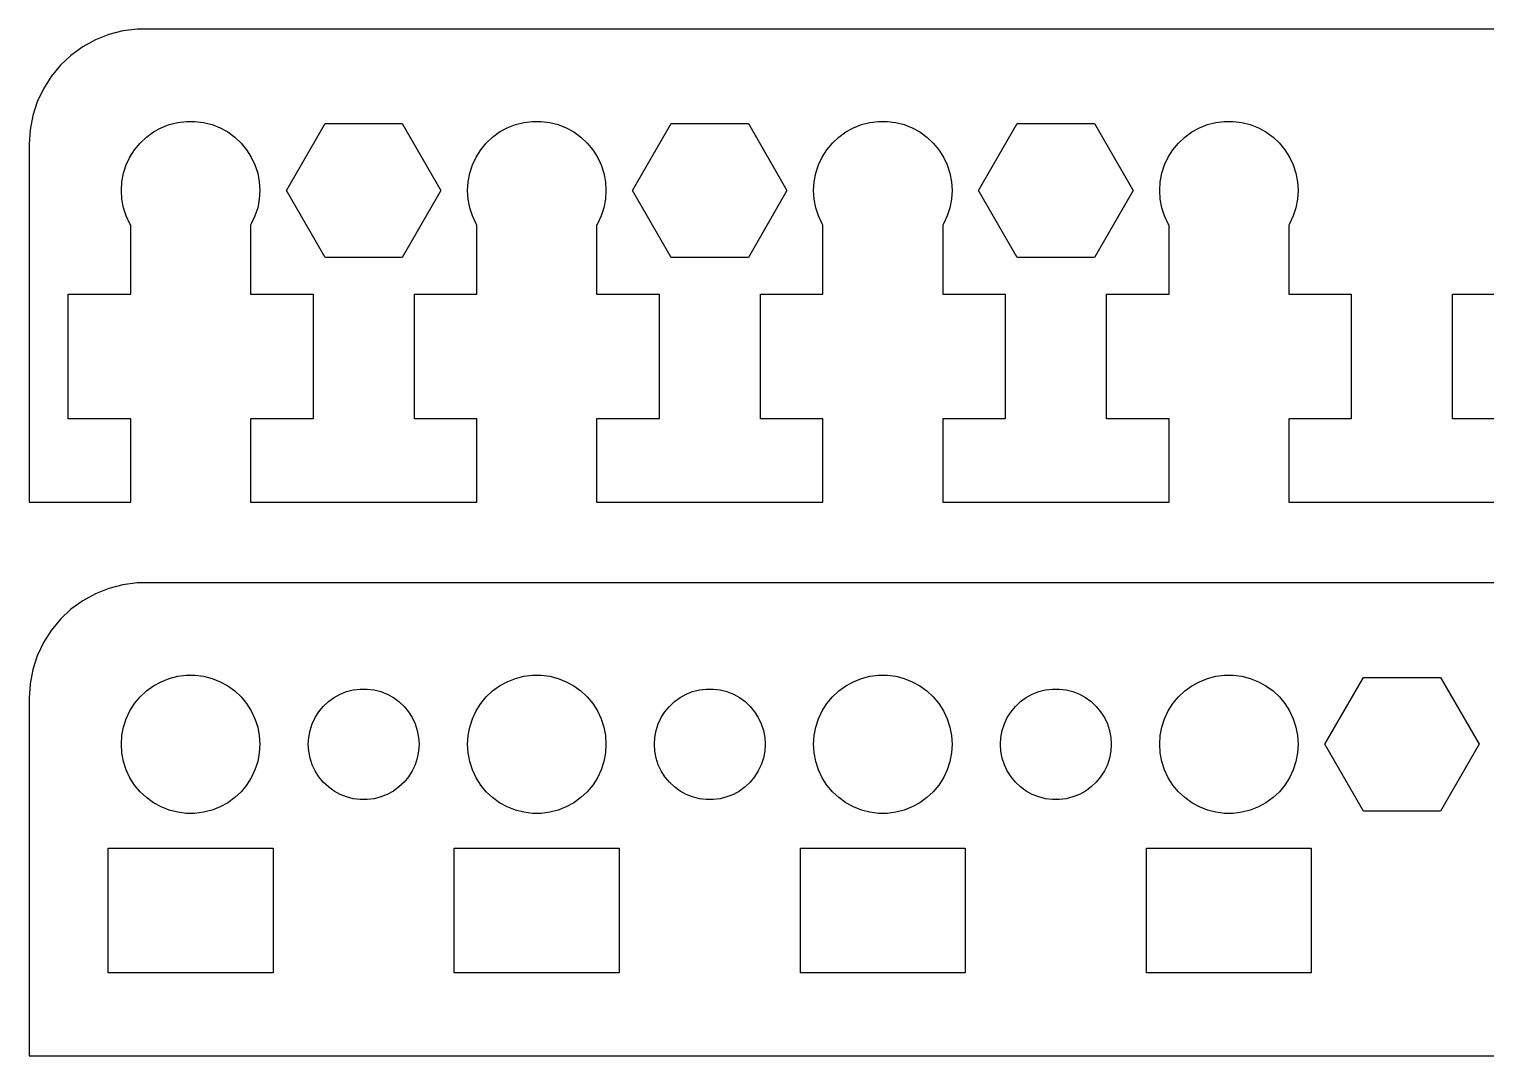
# Model space of a CAD drawing. Header units: metres. Extents: x -67 to 67, y 0 to 92.
# Drawn here: x -67 to -3.9, y 0 to 44.5 of the extents above; entities that cross this region are included whole.
import ezdxf

# ---------------------------------------------------------------- set-up
doc = ezdxf.new("R2010")
doc.units = ezdxf.units.M

msp = doc.modelspace()

# ---------------------------------------------------------------- linework, layer by layer
for p, q in [((-63.5451, 44.2553), (-64.1289, 44.0241)), ((-62.9369, 44.4114), (-63.5451, 44.2553)), ((-62.3139, 44.4901), (-62.9369, 44.4114)), ((62.3139, 44.4901), (-62.3139, 44.4901)), ((-64.6791, 43.7216), (-65.1871, 43.3526)), ((-64.1289, 44.0241), (-64.6791, 43.7216)), ((-65.1871, 43.3526), (-65.6448, 42.9227)), ((-66.0451, 42.4389), (-66.3815, 41.9088)), ((-65.6448, 42.9227), (-66.0451, 42.4389)), ((-66.3815, 41.9088), (-66.6489, 41.3406)), ((-66.6489, 41.3406), (-66.8429, 40.7434)), ((-66.8429, 40.7434), (-66.9606, 40.1267)), ((-60.927, 40.3532), (-60.5621, 40.4469)), ((-60.5621, 40.4469), (-60.1884, 40.4941)), ((-60.1884, 40.4941), (-59.8116, 40.4941)), ((-59.8116, 40.4941), (-59.4379, 40.4469)), ((-59.4379, 40.4469), (-59.0729, 40.3532)), ((-45.927, 40.3532), (-45.5621, 40.4469)), ((-45.5621, 40.4469), (-45.1884, 40.4941)), ((-45.1884, 40.4941), (-44.8116, 40.4941)), ((-44.8116, 40.4941), (-44.4379, 40.4469)), ((-44.4379, 40.4469), (-44.0729, 40.3532)), ((-30.927, 40.3532), (-30.5621, 40.4469)), ((-30.5621, 40.4469), (-30.1884, 40.4941)), ((-30.1884, 40.4941), (-29.8116, 40.4941)), ((-29.8116, 40.4941), (-29.4379, 40.4469)), ((-29.4379, 40.4469), (-29.0729, 40.3532)), ((-15.927, 40.3532), (-15.5621, 40.4469)), ((-15.5621, 40.4469), (-15.1884, 40.4941)), ((-15.1884, 40.4941), (-14.8116, 40.4941)), ((-14.8116, 40.4941), (-14.4379, 40.4469)), ((-14.4379, 40.4469), (-14.0729, 40.3532)), ((-66.9606, 40.1267), (-67, 39.5)), ((-62.1869, 39.5536), (-61.9123, 39.8115)), ((-61.9123, 39.8115), (-61.6075, 40.033)), ((-61.6075, 40.033), (-61.2773, 40.2145)), ((-61.2773, 40.2145), (-60.927, 40.3532)), ((-59.0729, 40.3532), (-58.7227, 40.2145)), ((-58.7227, 40.2145), (-58.3925, 40.033)), ((-58.3925, 40.033), (-58.0877, 39.8115)), ((-58.0877, 39.8115), (-57.8131, 39.5536)), ((-55.8466, 37.5), (-54.1733, 40.3982)), ((-54.1733, 40.3982), (-50.8267, 40.3982)), ((-50.8267, 40.3982), (-49.1534, 37.5)), ((-47.1869, 39.5536), (-46.9123, 39.8115)), ((-46.9123, 39.8115), (-46.6075, 40.033)), ((-46.6075, 40.033), (-46.2773, 40.2145)), ((-46.2773, 40.2145), (-45.927, 40.3532)), ((-44.0729, 40.3532), (-43.7227, 40.2145)), ((-43.7227, 40.2145), (-43.3925, 40.033)), ((-43.3925, 40.033), (-43.0877, 39.8115)), ((-43.0877, 39.8115), (-42.8131, 39.5536)), ((-40.8466, 37.5), (-39.1733, 40.3982)), ((-39.1733, 40.3982), (-35.8267, 40.3982)), ((-35.8267, 40.3982), (-34.1534, 37.5)), ((-32.1869, 39.5536), (-31.9123, 39.8115)), ((-31.9123, 39.8115), (-31.6075, 40.033)), ((-31.6075, 40.033), (-31.2773, 40.2145)), ((-31.2773, 40.2145), (-30.927, 40.3532)), ((-29.0729, 40.3532), (-28.7227, 40.2145)), ((-28.7227, 40.2145), (-28.3925, 40.033)), ((-28.3925, 40.033), (-28.0877, 39.8115)), ((-28.0877, 39.8115), (-27.8131, 39.5536)), ((-25.8466, 37.5), (-24.1733, 40.3982)), ((-24.1733, 40.3982), (-20.8267, 40.3982)), ((-20.8267, 40.3982), (-19.1534, 37.5)), ((-17.1869, 39.5536), (-16.9123, 39.8115)), ((-16.9123, 39.8115), (-16.6075, 40.033)), ((-16.6075, 40.033), (-16.2773, 40.2145)), ((-16.2773, 40.2145), (-15.927, 40.3532)), ((-14.0729, 40.3532), (-13.7227, 40.2145)), ((-13.7227, 40.2145), (-13.3925, 40.033)), ((-13.3925, 40.033), (-13.0877, 39.8115)), ((-13.0877, 39.8115), (-12.8131, 39.5536)), ((-67, 39.5), (-67, 24)), ((-62.6289, 38.9453), (-62.427, 39.2634)), ((-62.427, 39.2634), (-62.1869, 39.5536)), ((-57.8131, 39.5536), (-57.5729, 39.2634)), ((-57.5729, 39.2634), (-57.3711, 38.9453)), ((-47.6289, 38.9453), (-47.427, 39.2634)), ((-47.427, 39.2634), (-47.1869, 39.5536)), ((-42.8131, 39.5536), (-42.5729, 39.2634)), ((-42.5729, 39.2634), (-42.3711, 38.9453)), ((-32.6289, 38.9453), (-32.427, 39.2634)), ((-32.427, 39.2634), (-32.1869, 39.5536)), ((-27.8131, 39.5536), (-27.5729, 39.2634)), ((-27.5729, 39.2634), (-27.3711, 38.9453)), ((-17.6289, 38.9453), (-17.427, 39.2634)), ((-17.427, 39.2634), (-17.1869, 39.5536)), ((-12.8131, 39.5536), (-12.5729, 39.2634)), ((-12.5729, 39.2634), (-12.3711, 38.9453)), ((-62.9057, 38.2461), (-62.7893, 38.6044)), ((-62.7893, 38.6044), (-62.6289, 38.9453)), ((-57.3711, 38.9453), (-57.2107, 38.6044)), ((-57.2107, 38.6044), (-57.0942, 38.2461)), ((-47.9057, 38.2461), (-47.7893, 38.6044)), ((-47.7893, 38.6044), (-47.6289, 38.9453)), ((-42.3711, 38.9453), (-42.2107, 38.6044)), ((-42.2107, 38.6044), (-42.0942, 38.2461)), ((-32.9057, 38.2461), (-32.7893, 38.6044)), ((-32.7893, 38.6044), (-32.6289, 38.9453)), ((-27.3711, 38.9453), (-27.2107, 38.6044)), ((-27.2107, 38.6044), (-27.0942, 38.2461)), ((-17.9057, 38.2461), (-17.7893, 38.6044)), ((-17.7893, 38.6044), (-17.6289, 38.9453)), ((-12.3711, 38.9453), (-12.2107, 38.6044)), ((-12.2107, 38.6044), (-12.0942, 38.2461)), ((-62.9763, 37.876), (-62.9057, 38.2461)), ((-57.0942, 38.2461), (-57.0237, 37.876)), ((-47.9763, 37.876), (-47.9057, 38.2461)), ((-42.0942, 38.2461), (-42.0237, 37.876)), ((-32.9763, 37.876), (-32.9057, 38.2461)), ((-27.0942, 38.2461), (-27.0237, 37.876)), ((-17.9763, 37.876), (-17.9057, 38.2461)), ((-12.0942, 38.2461), (-12.0237, 37.876)), ((-63, 37.5), (-62.9763, 37.876)), ((-62.9763, 37.124), (-63, 37.5)), ((-57.0237, 37.876), (-57, 37.5)), ((-57, 37.5), (-57.0237, 37.124)), ((-54.1733, 34.6018), (-55.8466, 37.5)), ((-49.1534, 37.5), (-50.8267, 34.6018)), ((-48, 37.5), (-47.9763, 37.876)), ((-47.9763, 37.124), (-48, 37.5)), ((-42.0237, 37.876), (-42, 37.5)), ((-42, 37.5), (-42.0237, 37.124)), ((-39.1733, 34.6018), (-40.8466, 37.5)), ((-34.1534, 37.5), (-35.8267, 34.6018)), ((-33, 37.5), (-32.9763, 37.876)), ((-32.9763, 37.124), (-33, 37.5)), ((-27.0237, 37.876), (-27, 37.5)), ((-27, 37.5), (-27.0237, 37.124)), ((-24.1733, 34.6018), (-25.8466, 37.5)), ((-19.1534, 37.5), (-20.8267, 34.6018)), ((-18, 37.5), (-17.9763, 37.876)), ((-17.9763, 37.124), (-18, 37.5)), ((-12.0237, 37.876), (-12, 37.5)), ((-12, 37.5), (-12.0237, 37.124)), ((-62.9057, 36.7539), (-62.9763, 37.124)), ((-62.7893, 36.3956), (-62.9057, 36.7539)), ((-57.0942, 36.7539), (-57.2107, 36.3956)), ((-57.0237, 37.124), (-57.0942, 36.7539)), ((-47.9057, 36.7539), (-47.9763, 37.124)), ((-47.7893, 36.3956), (-47.9057, 36.7539)), ((-42.0942, 36.7539), (-42.2107, 36.3956)), ((-42.0237, 37.124), (-42.0942, 36.7539)), ((-32.9057, 36.7539), (-32.9763, 37.124)), ((-32.7893, 36.3956), (-32.9057, 36.7539)), ((-27.0942, 36.7539), (-27.2107, 36.3956)), ((-27.0237, 37.124), (-27.0942, 36.7539)), ((-17.9057, 36.7539), (-17.9763, 37.124)), ((-17.7893, 36.3956), (-17.9057, 36.7539)), ((-12.0942, 36.7539), (-12.2107, 36.3956)), ((-12.0237, 37.124), (-12.0942, 36.7539)), ((-62.6289, 36.0547), (-62.7893, 36.3956)), ((-62.5942, 36), (-62.6289, 36.0547)), ((-62.5942, 33), (-62.5942, 36)), ((-57.3711, 36.0547), (-57.4058, 36)), ((-57.4058, 36), (-57.4058, 33)), ((-57.2107, 36.3956), (-57.3711, 36.0547)), ((-47.6289, 36.0547), (-47.7893, 36.3956)), ((-47.5942, 36), (-47.6289, 36.0547)), ((-47.5942, 33), (-47.5942, 36)), ((-42.3711, 36.0547), (-42.4058, 36)), ((-42.4058, 36), (-42.4058, 33)), ((-42.2107, 36.3956), (-42.3711, 36.0547)), ((-32.6289, 36.0547), (-32.7893, 36.3956)), ((-32.5942, 36), (-32.6289, 36.0547)), ((-32.5942, 33), (-32.5942, 36)), ((-27.3711, 36.0547), (-27.4058, 36)), ((-27.4058, 36), (-27.4058, 33)), ((-27.2107, 36.3956), (-27.3711, 36.0547)), ((-17.6289, 36.0547), (-17.7893, 36.3956)), ((-17.5942, 36), (-17.6289, 36.0547)), ((-17.5942, 33), (-17.5942, 36)), ((-12.3711, 36.0547), (-12.4058, 36)), ((-12.4058, 36), (-12.4058, 33)), ((-12.2107, 36.3956), (-12.3711, 36.0547)), ((-50.8267, 34.6018), (-54.1733, 34.6018)), ((-35.8267, 34.6018), (-39.1733, 34.6018)), ((-20.8267, 34.6018), (-24.1733, 34.6018)), ((-65.304, 27.6), (-65.304, 33)), ((-65.304, 33), (-62.5942, 33)), ((-57.4058, 33), (-54.696, 33)), ((-54.696, 33), (-54.696, 27.6)), ((-50.304, 27.6), (-50.304, 33)), ((-50.304, 33), (-47.5942, 33)), ((-42.4058, 33), (-39.696, 33)), ((-39.696, 33), (-39.696, 27.6)), ((-35.304, 27.6), (-35.304, 33)), ((-35.304, 33), (-32.5942, 33)), ((-27.4058, 33), (-24.696, 33)), ((-24.696, 33), (-24.696, 27.6)), ((-20.304, 27.6), (-20.304, 33)), ((-20.304, 33), (-17.5942, 33)), ((-12.4058, 33), (-9.69603, 33)), ((-9.69603, 33), (-9.69603, 27.6)), ((-5.30396, 27.6), (-5.30396, 33)), ((-5.30396, 33), (-2.59418, 33)), ((-62.5942, 27.6), (-65.304, 27.6)), ((-62.5942, 24), (-62.5942, 27.6)), ((-54.696, 27.6), (-57.4058, 27.6)), ((-57.4058, 27.6), (-57.4058, 24)), ((-47.5942, 27.6), (-50.304, 27.6)), ((-47.5942, 24), (-47.5942, 27.6)), ((-39.696, 27.6), (-42.4058, 27.6)), ((-42.4058, 27.6), (-42.4058, 24)), ((-32.5942, 27.6), (-35.304, 27.6)), ((-32.5942, 24), (-32.5942, 27.6)), ((-24.696, 27.6), (-27.4058, 27.6)), ((-27.4058, 27.6), (-27.4058, 24)), ((-17.5942, 27.6), (-20.304, 27.6)), ((-17.5942, 24), (-17.5942, 27.6)), ((-9.69603, 27.6), (-12.4058, 27.6)), ((-12.4058, 27.6), (-12.4058, 24)), ((-2.59418, 27.6), (-5.30396, 27.6)), ((-67, 24), (-62.5942, 24)), ((-57.4058, 24), (-47.5942, 24)), ((-42.4058, 24), (-32.5942, 24)), ((-27.4058, 24), (-17.5942, 24)), ((-12.4058, 24), (-2.59418, 24)), ((-63.5451, 20.2553), (-64.1289, 20.0241)), ((-62.9369, 20.4114), (-63.5451, 20.2553)), ((-62.3139, 20.4901), (-62.9369, 20.4114)), ((62.3139, 20.4901), (-62.3139, 20.4901)), ((-64.6791, 19.7216), (-65.1871, 19.3526)), ((-64.1289, 20.0241), (-64.6791, 19.7216)), ((-65.1871, 19.3526), (-65.6448, 18.9227)), ((-66.0451, 18.4389), (-66.3815, 17.9088)), ((-65.6448, 18.9227), (-66.0451, 18.4389)), ((-66.3815, 17.9088), (-66.6489, 17.3406)), ((-66.6489, 17.3406), (-66.8429, 16.7434)), ((-66.8429, 16.7434), (-66.9606, 16.1267)), ((-60.927, 16.3532), (-60.5621, 16.4469)), ((-60.5621, 16.4469), (-60.1884, 16.4941)), ((-60.1884, 16.4941), (-59.8116, 16.4941)), ((-59.8116, 16.4941), (-59.4379, 16.4469)), ((-59.4379, 16.4469), (-59.0729, 16.3532)), ((-45.927, 16.3532), (-45.5621, 16.4469)), ((-45.5621, 16.4469), (-45.1884, 16.4941)), ((-45.1884, 16.4941), (-44.8116, 16.4941)), ((-44.8116, 16.4941), (-44.4379, 16.4469)), ((-44.4379, 16.4469), (-44.0729, 16.3532)), ((-30.927, 16.3532), (-30.5621, 16.4469)), ((-30.5621, 16.4469), (-30.1884, 16.4941)), ((-30.1884, 16.4941), (-29.8116, 16.4941)), ((-29.8116, 16.4941), (-29.4379, 16.4469)), ((-29.4379, 16.4469), (-29.0729, 16.3532)), ((-15.927, 16.3532), (-15.5621, 16.4469)), ((-15.5621, 16.4469), (-15.1884, 16.4941)), ((-15.1884, 16.4941), (-14.8116, 16.4941)), ((-14.8116, 16.4941), (-14.4379, 16.4469)), ((-14.4379, 16.4469), (-14.0729, 16.3532)), ((-66.9606, 16.1267), (-67, 15.5)), ((-62.1869, 15.5536), (-61.9123, 15.8115)), ((-61.9123, 15.8115), (-61.6075, 16.033)), ((-61.6075, 16.033), (-61.2773, 16.2145)), ((-61.2773, 16.2145), (-60.927, 16.3532)), ((-59.0729, 16.3532), (-58.7227, 16.2145)), ((-58.7227, 16.2145), (-58.3925, 16.033)), ((-58.3925, 16.033), (-58.0877, 15.8115)), ((-58.0877, 15.8115), (-57.8131, 15.5536)), ((-53.2416, 15.7825), (-52.9497, 15.8575)), ((-52.9497, 15.8575), (-52.6507, 15.8953)), ((-52.6507, 15.8953), (-52.3493, 15.8953)), ((-52.3493, 15.8953), (-52.0503, 15.8575)), ((-52.0503, 15.8575), (-51.7583, 15.7825)), ((-47.1869, 15.5536), (-46.9123, 15.8115)), ((-46.9123, 15.8115), (-46.6075, 16.033)), ((-46.6075, 16.033), (-46.2773, 16.2145)), ((-46.2773, 16.2145), (-45.927, 16.3532)), ((-44.0729, 16.3532), (-43.7227, 16.2145)), ((-43.7227, 16.2145), (-43.3925, 16.033)), ((-43.3925, 16.033), (-43.0877, 15.8115)), ((-43.0877, 15.8115), (-42.8131, 15.5536)), ((-38.2416, 15.7825), (-37.9497, 15.8575)), ((-37.9497, 15.8575), (-37.6507, 15.8953)), ((-37.6507, 15.8953), (-37.3493, 15.8953)), ((-37.3493, 15.8953), (-37.0503, 15.8575)), ((-37.0503, 15.8575), (-36.7583, 15.7825)), ((-32.1869, 15.5536), (-31.9123, 15.8115)), ((-31.9123, 15.8115), (-31.6075, 16.033)), ((-31.6075, 16.033), (-31.2773, 16.2145)), ((-31.2773, 16.2145), (-30.927, 16.3532)), ((-29.0729, 16.3532), (-28.7227, 16.2145)), ((-28.7227, 16.2145), (-28.3925, 16.033)), ((-28.3925, 16.033), (-28.0877, 15.8115)), ((-28.0877, 15.8115), (-27.8131, 15.5536)), ((-23.2416, 15.7825), (-22.9497, 15.8575)), ((-22.9497, 15.8575), (-22.6507, 15.8953)), ((-22.6507, 15.8953), (-22.3493, 15.8953)), ((-22.3493, 15.8953), (-22.0503, 15.8575)), ((-22.0503, 15.8575), (-21.7583, 15.7825)), ((-17.1869, 15.5536), (-16.9123, 15.8115)), ((-16.9123, 15.8115), (-16.6075, 16.033)), ((-16.6075, 16.033), (-16.2773, 16.2145)), ((-16.2773, 16.2145), (-15.927, 16.3532)), ((-14.0729, 16.3532), (-13.7227, 16.2145)), ((-13.7227, 16.2145), (-13.3925, 16.033)), ((-13.3925, 16.033), (-13.0877, 15.8115)), ((-13.0877, 15.8115), (-12.8131, 15.5536)), ((-10.8466, 13.5), (-9.17329, 16.3982)), ((-9.17329, 16.3982), (-5.82671, 16.3982)), ((-5.82671, 16.3982), (-4.15341, 13.5)), ((-67, 15.5), (-67, 0)), ((-62.6289, 14.9453), (-62.427, 15.2634)), ((-62.427, 15.2634), (-62.1869, 15.5536)), ((-57.8131, 15.5536), (-57.5729, 15.2634)), ((-57.5729, 15.2634), (-57.3711, 14.9453)), ((-54.2495, 15.1429), (-54.0298, 15.3492)), ((-54.0298, 15.3492), (-53.786, 15.5264)), ((-53.786, 15.5264), (-53.5219, 15.6716)), ((-53.5219, 15.6716), (-53.2416, 15.7825)), ((-51.7583, 15.7825), (-51.4781, 15.6716)), ((-51.4781, 15.6716), (-51.214, 15.5264)), ((-51.214, 15.5264), (-50.9702, 15.3492)), ((-50.9702, 15.3492), (-50.7505, 15.1429)), ((-47.6289, 14.9453), (-47.427, 15.2634)), ((-47.427, 15.2634), (-47.1869, 15.5536)), ((-42.8131, 15.5536), (-42.5729, 15.2634)), ((-42.5729, 15.2634), (-42.3711, 14.9453)), ((-39.2495, 15.1429), (-39.0298, 15.3492)), ((-39.0298, 15.3492), (-38.786, 15.5264)), ((-38.786, 15.5264), (-38.5219, 15.6716)), ((-38.5219, 15.6716), (-38.2416, 15.7825)), ((-36.7583, 15.7825), (-36.4781, 15.6716)), ((-36.4781, 15.6716), (-36.214, 15.5264)), ((-36.214, 15.5264), (-35.9702, 15.3492)), ((-35.9702, 15.3492), (-35.7505, 15.1429)), ((-32.6289, 14.9453), (-32.427, 15.2634)), ((-32.427, 15.2634), (-32.1869, 15.5536)), ((-27.8131, 15.5536), (-27.5729, 15.2634)), ((-27.5729, 15.2634), (-27.3711, 14.9453)), ((-24.2495, 15.1429), (-24.0298, 15.3492)), ((-24.0298, 15.3492), (-23.786, 15.5264)), ((-23.786, 15.5264), (-23.5219, 15.6716)), ((-23.5219, 15.6716), (-23.2416, 15.7825)), ((-21.7583, 15.7825), (-21.4781, 15.6716)), ((-21.4781, 15.6716), (-21.214, 15.5264)), ((-21.214, 15.5264), (-20.9702, 15.3492)), ((-20.9702, 15.3492), (-20.7505, 15.1429)), ((-17.6289, 14.9453), (-17.427, 15.2634)), ((-17.427, 15.2634), (-17.1869, 15.5536)), ((-12.8131, 15.5536), (-12.5729, 15.2634)), ((-12.5729, 15.2634), (-12.3711, 14.9453)), ((-62.9057, 14.2461), (-62.7893, 14.6044)), ((-62.7893, 14.6044), (-62.6289, 14.9453)), ((-57.3711, 14.9453), (-57.2107, 14.6044)), ((-57.2107, 14.6044), (-57.0942, 14.2461)), ((-54.7315, 14.3835), (-54.6031, 14.6562)), ((-54.6031, 14.6562), (-54.4416, 14.9107)), ((-54.4416, 14.9107), (-54.2495, 15.1429)), ((-50.7505, 15.1429), (-50.5583, 14.9107)), ((-50.5583, 14.9107), (-50.3969, 14.6562)), ((-50.3969, 14.6562), (-50.2685, 14.3835)), ((-47.9057, 14.2461), (-47.7893, 14.6044)), ((-47.7893, 14.6044), (-47.6289, 14.9453)), ((-42.3711, 14.9453), (-42.2107, 14.6044)), ((-42.2107, 14.6044), (-42.0942, 14.2461)), ((-39.7315, 14.3835), (-39.6031, 14.6562)), ((-39.6031, 14.6562), (-39.4416, 14.9107)), ((-39.4416, 14.9107), (-39.2495, 15.1429)), ((-35.7505, 15.1429), (-35.5583, 14.9107)), ((-35.5583, 14.9107), (-35.3969, 14.6562)), ((-35.3969, 14.6562), (-35.2685, 14.3835)), ((-32.9057, 14.2461), (-32.7893, 14.6044)), ((-32.7893, 14.6044), (-32.6289, 14.9453)), ((-27.3711, 14.9453), (-27.2107, 14.6044)), ((-27.2107, 14.6044), (-27.0942, 14.2461)), ((-24.7315, 14.3835), (-24.6031, 14.6562)), ((-24.6031, 14.6562), (-24.4416, 14.9107)), ((-24.4416, 14.9107), (-24.2495, 15.1429)), ((-20.7505, 15.1429), (-20.5583, 14.9107)), ((-20.5583, 14.9107), (-20.3969, 14.6562)), ((-20.3969, 14.6562), (-20.2685, 14.3835)), ((-17.9057, 14.2461), (-17.7893, 14.6044)), ((-17.7893, 14.6044), (-17.6289, 14.9453)), ((-12.3711, 14.9453), (-12.2107, 14.6044)), ((-12.2107, 14.6044), (-12.0942, 14.2461)), ((-62.9763, 13.876), (-62.9057, 14.2461)), ((-57.0942, 14.2461), (-57.0237, 13.876)), ((-54.8811, 13.8008), (-54.8246, 14.0968)), ((-54.8246, 14.0968), (-54.7315, 14.3835)), ((-50.2685, 14.3835), (-50.1754, 14.0968)), ((-50.1754, 14.0968), (-50.1189, 13.8008)), ((-47.9763, 13.876), (-47.9057, 14.2461)), ((-42.0942, 14.2461), (-42.0237, 13.876)), ((-39.8811, 13.8008), (-39.8246, 14.0968)), ((-39.8246, 14.0968), (-39.7315, 14.3835)), ((-35.2685, 14.3835), (-35.1754, 14.0968)), ((-35.1754, 14.0968), (-35.1189, 13.8008)), ((-32.9763, 13.876), (-32.9057, 14.2461)), ((-27.0942, 14.2461), (-27.0237, 13.876)), ((-24.8811, 13.8008), (-24.8246, 14.0968)), ((-24.8246, 14.0968), (-24.7315, 14.3835)), ((-20.2685, 14.3835), (-20.1754, 14.0968)), ((-20.1754, 14.0968), (-20.1189, 13.8008)), ((-17.9763, 13.876), (-17.9057, 14.2461)), ((-12.0942, 14.2461), (-12.0237, 13.876)), ((-63, 13.5), (-62.9763, 13.876)), ((-62.9763, 13.124), (-63, 13.5)), ((-57.0237, 13.876), (-57, 13.5)), ((-57, 13.5), (-57.0237, 13.124)), ((-54.9, 13.5), (-54.8811, 13.8008)), ((-54.8811, 13.1992), (-54.9, 13.5)), ((-50.1189, 13.8008), (-50.1, 13.5)), ((-50.1, 13.5), (-50.1189, 13.1992)), ((-48, 13.5), (-47.9763, 13.876)), ((-47.9763, 13.124), (-48, 13.5)), ((-42.0237, 13.876), (-42, 13.5)), ((-42, 13.5), (-42.0237, 13.124)), ((-39.9, 13.5), (-39.8811, 13.8008)), ((-39.8811, 13.1992), (-39.9, 13.5)), ((-35.1189, 13.8008), (-35.1, 13.5)), ((-35.1, 13.5), (-35.1189, 13.1992)), ((-33, 13.5), (-32.9763, 13.876)), ((-32.9763, 13.124), (-33, 13.5)), ((-27.0237, 13.876), (-27, 13.5)), ((-27, 13.5), (-27.0237, 13.124)), ((-24.9, 13.5), (-24.8811, 13.8008)), ((-24.8811, 13.1992), (-24.9, 13.5)), ((-20.1189, 13.8008), (-20.1, 13.5)), ((-20.1, 13.5), (-20.1189, 13.1992)), ((-18, 13.5), (-17.9763, 13.876)), ((-17.9763, 13.124), (-18, 13.5)), ((-12.0237, 13.876), (-12, 13.5)), ((-12, 13.5), (-12.0237, 13.124)), ((-9.17329, 10.6018), (-10.8466, 13.5)), ((-4.15341, 13.5), (-5.82671, 10.6018)), ((-62.9057, 12.7539), (-62.9763, 13.124)), ((-62.7893, 12.3956), (-62.9057, 12.7539)), ((-57.0942, 12.7539), (-57.2107, 12.3956)), ((-57.0237, 13.124), (-57.0942, 12.7539)), ((-54.8246, 12.9031), (-54.8811, 13.1992)), ((-54.7315, 12.6165), (-54.8246, 12.9031)), ((-50.1754, 12.9031), (-50.2685, 12.6165)), ((-50.1189, 13.1992), (-50.1754, 12.9031)), ((-47.9057, 12.7539), (-47.9763, 13.124)), ((-47.7893, 12.3956), (-47.9057, 12.7539)), ((-42.0942, 12.7539), (-42.2107, 12.3956)), ((-42.0237, 13.124), (-42.0942, 12.7539)), ((-39.8246, 12.9031), (-39.8811, 13.1992)), ((-39.7315, 12.6165), (-39.8246, 12.9031)), ((-35.1754, 12.9031), (-35.2685, 12.6165)), ((-35.1189, 13.1992), (-35.1754, 12.9031)), ((-32.9057, 12.7539), (-32.9763, 13.124)), ((-32.7893, 12.3956), (-32.9057, 12.7539)), ((-27.0942, 12.7539), (-27.2107, 12.3956)), ((-27.0237, 13.124), (-27.0942, 12.7539)), ((-24.8246, 12.9031), (-24.8811, 13.1992)), ((-24.7315, 12.6165), (-24.8246, 12.9031)), ((-20.1754, 12.9031), (-20.2685, 12.6165)), ((-20.1189, 13.1992), (-20.1754, 12.9031)), ((-17.9057, 12.7539), (-17.9763, 13.124)), ((-17.7893, 12.3956), (-17.9057, 12.7539)), ((-12.0942, 12.7539), (-12.2107, 12.3956)), ((-12.0237, 13.124), (-12.0942, 12.7539)), ((-62.6289, 12.0547), (-62.7893, 12.3956)), ((-62.427, 11.7366), (-62.6289, 12.0547)), ((-57.3711, 12.0547), (-57.5729, 11.7366)), ((-57.2107, 12.3956), (-57.3711, 12.0547)), ((-54.6031, 12.3438), (-54.7315, 12.6165)), ((-54.4416, 12.0893), (-54.6031, 12.3438)), ((-54.2495, 11.8571), (-54.4416, 12.0893)), ((-50.5583, 12.0893), (-50.7505, 11.8571)), ((-50.3969, 12.3438), (-50.5583, 12.0893)), ((-50.2685, 12.6165), (-50.3969, 12.3438)), ((-47.6289, 12.0547), (-47.7893, 12.3956)), ((-47.427, 11.7366), (-47.6289, 12.0547)), ((-42.3711, 12.0547), (-42.5729, 11.7366)), ((-42.2107, 12.3956), (-42.3711, 12.0547)), ((-39.6031, 12.3438), (-39.7315, 12.6165)), ((-39.4416, 12.0893), (-39.6031, 12.3438)), ((-39.2495, 11.8571), (-39.4416, 12.0893)), ((-35.5583, 12.0893), (-35.7505, 11.8571)), ((-35.3969, 12.3438), (-35.5583, 12.0893)), ((-35.2685, 12.6165), (-35.3969, 12.3438)), ((-32.6289, 12.0547), (-32.7893, 12.3956)), ((-32.427, 11.7366), (-32.6289, 12.0547)), ((-27.3711, 12.0547), (-27.5729, 11.7366)), ((-27.2107, 12.3956), (-27.3711, 12.0547)), ((-24.6031, 12.3438), (-24.7315, 12.6165)), ((-24.4416, 12.0893), (-24.6031, 12.3438)), ((-24.2495, 11.8571), (-24.4416, 12.0893)), ((-20.5583, 12.0893), (-20.7505, 11.8571)), ((-20.3969, 12.3438), (-20.5583, 12.0893)), ((-20.2685, 12.6165), (-20.3969, 12.3438)), ((-17.6289, 12.0547), (-17.7893, 12.3956)), ((-17.427, 11.7366), (-17.6289, 12.0547)), ((-12.3711, 12.0547), (-12.5729, 11.7366)), ((-12.2107, 12.3956), (-12.3711, 12.0547)), ((-62.1869, 11.4464), (-62.427, 11.7366)), ((-61.9123, 11.1884), (-62.1869, 11.4464)), ((-57.8131, 11.4464), (-58.0877, 11.1884)), ((-57.5729, 11.7366), (-57.8131, 11.4464)), ((-54.0298, 11.6508), (-54.2495, 11.8571)), ((-53.786, 11.4736), (-54.0298, 11.6508)), ((-53.5219, 11.3284), (-53.786, 11.4736)), ((-51.214, 11.4736), (-51.4781, 11.3284)), ((-50.9702, 11.6508), (-51.214, 11.4736)), ((-50.7505, 11.8571), (-50.9702, 11.6508)), ((-47.1869, 11.4464), (-47.427, 11.7366)), ((-46.9123, 11.1884), (-47.1869, 11.4464)), ((-42.8131, 11.4464), (-43.0877, 11.1884)), ((-42.5729, 11.7366), (-42.8131, 11.4464)), ((-39.0298, 11.6508), (-39.2495, 11.8571)), ((-38.786, 11.4736), (-39.0298, 11.6508)), ((-38.5219, 11.3284), (-38.786, 11.4736)), ((-36.214, 11.4736), (-36.4781, 11.3284)), ((-35.9702, 11.6508), (-36.214, 11.4736)), ((-35.7505, 11.8571), (-35.9702, 11.6508)), ((-32.1869, 11.4464), (-32.427, 11.7366)), ((-31.9123, 11.1884), (-32.1869, 11.4464)), ((-27.8131, 11.4464), (-28.0877, 11.1884)), ((-27.5729, 11.7366), (-27.8131, 11.4464)), ((-24.0298, 11.6508), (-24.2495, 11.8571)), ((-23.786, 11.4736), (-24.0298, 11.6508)), ((-23.5219, 11.3284), (-23.786, 11.4736)), ((-21.214, 11.4736), (-21.4781, 11.3284)), ((-20.9702, 11.6508), (-21.214, 11.4736)), ((-20.7505, 11.8571), (-20.9702, 11.6508)), ((-17.1869, 11.4464), (-17.427, 11.7366)), ((-16.9123, 11.1884), (-17.1869, 11.4464)), ((-12.8131, 11.4464), (-13.0877, 11.1884)), ((-12.5729, 11.7366), (-12.8131, 11.4464)), ((-61.6075, 10.967), (-61.9123, 11.1884)), ((-61.2773, 10.7855), (-61.6075, 10.967)), ((-60.927, 10.6468), (-61.2773, 10.7855)), ((-58.7227, 10.7855), (-59.0729, 10.6468)), ((-58.3925, 10.967), (-58.7227, 10.7855)), ((-58.0877, 11.1884), (-58.3925, 10.967)), ((-53.2416, 11.2175), (-53.5219, 11.3284)), ((-52.9497, 11.1425), (-53.2416, 11.2175)), ((-52.6507, 11.1047), (-52.9497, 11.1425)), ((-52.3493, 11.1047), (-52.6507, 11.1047)), ((-52.0503, 11.1425), (-52.3493, 11.1047)), ((-51.7583, 11.2175), (-52.0503, 11.1425)), ((-51.4781, 11.3284), (-51.7583, 11.2175)), ((-46.6075, 10.967), (-46.9123, 11.1884)), ((-46.2773, 10.7855), (-46.6075, 10.967)), ((-45.927, 10.6468), (-46.2773, 10.7855)), ((-43.7227, 10.7855), (-44.0729, 10.6468)), ((-43.3925, 10.967), (-43.7227, 10.7855)), ((-43.0877, 11.1884), (-43.3925, 10.967)), ((-38.2416, 11.2175), (-38.5219, 11.3284)), ((-37.9497, 11.1425), (-38.2416, 11.2175)), ((-37.6507, 11.1047), (-37.9497, 11.1425)), ((-37.3493, 11.1047), (-37.6507, 11.1047)), ((-37.0503, 11.1425), (-37.3493, 11.1047)), ((-36.7583, 11.2175), (-37.0503, 11.1425)), ((-36.4781, 11.3284), (-36.7583, 11.2175)), ((-31.6075, 10.967), (-31.9123, 11.1884)), ((-31.2773, 10.7855), (-31.6075, 10.967)), ((-30.927, 10.6468), (-31.2773, 10.7855)), ((-28.7227, 10.7855), (-29.0729, 10.6468)), ((-28.3925, 10.967), (-28.7227, 10.7855)), ((-28.0877, 11.1884), (-28.3925, 10.967)), ((-23.2416, 11.2175), (-23.5219, 11.3284)), ((-22.9497, 11.1425), (-23.2416, 11.2175)), ((-22.6507, 11.1047), (-22.9497, 11.1425)), ((-22.3493, 11.1047), (-22.6507, 11.1047)), ((-22.0503, 11.1425), (-22.3493, 11.1047)), ((-21.7583, 11.2175), (-22.0503, 11.1425)), ((-21.4781, 11.3284), (-21.7583, 11.2175)), ((-16.6075, 10.967), (-16.9123, 11.1884)), ((-16.2773, 10.7855), (-16.6075, 10.967)), ((-15.927, 10.6468), (-16.2773, 10.7855)), ((-13.7227, 10.7855), (-14.0729, 10.6468)), ((-13.3925, 10.967), (-13.7227, 10.7855)), ((-13.0877, 11.1884), (-13.3925, 10.967)), ((-60.5621, 10.5531), (-60.927, 10.6468)), ((-60.1884, 10.5059), (-60.5621, 10.5531)), ((-59.8116, 10.5059), (-60.1884, 10.5059)), ((-59.4379, 10.5531), (-59.8116, 10.5059)), ((-59.0729, 10.6468), (-59.4379, 10.5531)), ((-45.5621, 10.5531), (-45.927, 10.6468)), ((-45.1884, 10.5059), (-45.5621, 10.5531)), ((-44.8116, 10.5059), (-45.1884, 10.5059)), ((-44.4379, 10.5531), (-44.8116, 10.5059)), ((-44.0729, 10.6468), (-44.4379, 10.5531)), ((-30.5621, 10.5531), (-30.927, 10.6468)), ((-30.1884, 10.5059), (-30.5621, 10.5531)), ((-29.8116, 10.5059), (-30.1884, 10.5059)), ((-29.4379, 10.5531), (-29.8116, 10.5059)), ((-29.0729, 10.6468), (-29.4379, 10.5531)), ((-15.5621, 10.5531), (-15.927, 10.6468)), ((-15.1884, 10.5059), (-15.5621, 10.5531)), ((-14.8116, 10.5059), (-15.1884, 10.5059)), ((-14.4379, 10.5531), (-14.8116, 10.5059)), ((-14.0729, 10.6468), (-14.4379, 10.5531)), ((-5.82671, 10.6018), (-9.17329, 10.6018)), ((-63.5719, 3.59999), (-63.5719, 9)), ((-63.5719, 9), (-56.4281, 9)), ((-56.4281, 9), (-56.4281, 3.59999)), ((-48.5719, 3.59999), (-48.5719, 9)), ((-48.5719, 9), (-41.4281, 9)), ((-41.4281, 9), (-41.4281, 3.59999)), ((-33.5719, 3.59999), (-33.5719, 9)), ((-33.5719, 9), (-26.4281, 9)), ((-26.4281, 9), (-26.4281, 3.59999)), ((-18.5719, 3.59999), (-18.5719, 9)), ((-18.5719, 9), (-11.4281, 9)), ((-11.4281, 9), (-11.4281, 3.59999)), ((-56.4281, 3.59999), (-63.5719, 3.59999)), ((-41.4281, 3.59999), (-48.5719, 3.59999)), ((-26.4281, 3.59999), (-33.5719, 3.59999)), ((-11.4281, 3.59999), (-18.5719, 3.59999)), ((-67, 0), (67, 0))]:
    msp.add_line(p, q)

doc.saveas('drawing.dxf')
